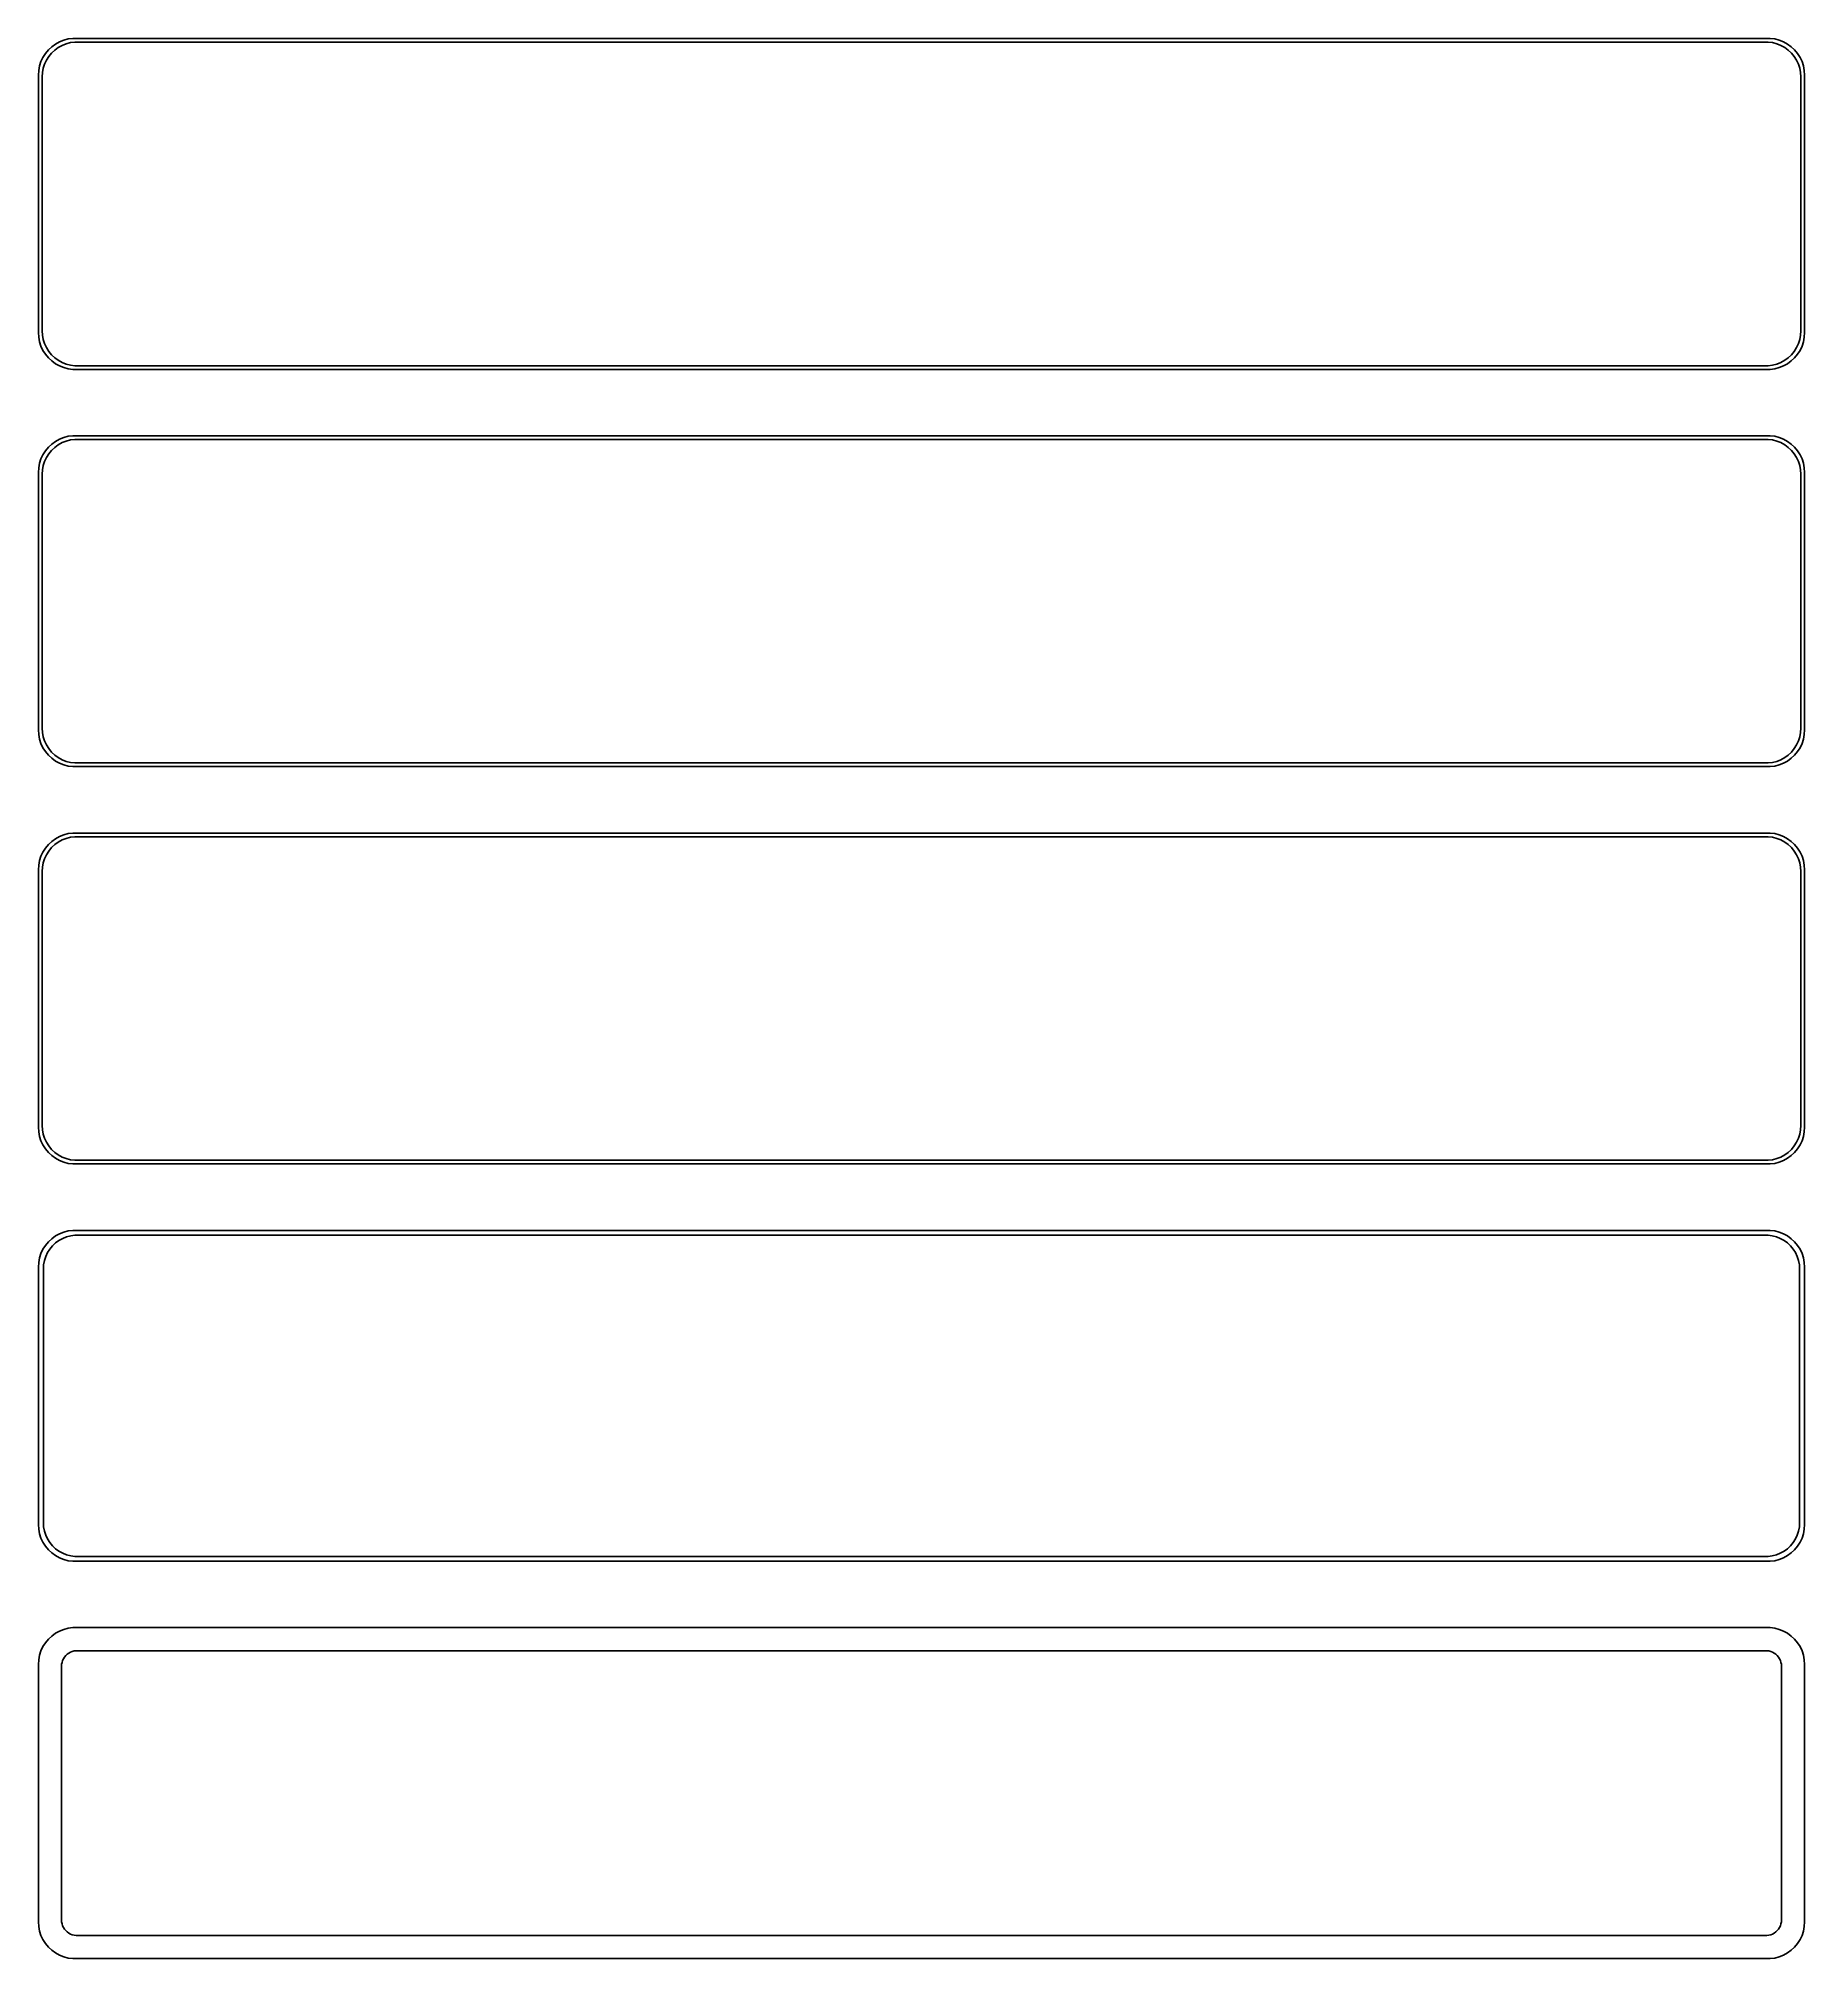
# Model space of a CAD drawing. Header units: metres. Extents: x -120 to 120, y 248 to 508.
import ezdxf

# ---------------------------------------------------------------- set-up
doc = ezdxf.new("R2010")
doc.units = ezdxf.units.M

msp = doc.modelspace()

# ---------------------------------------------------------------- linework, layer by layer
for p, q in [((-119.045, 506.439), (-119.382, 505.909)), ((-118.645, 506.923), (-119.045, 506.439)), ((-118.187, 507.353), (-118.645, 506.923)), ((-118.593, 506.042), (-118.213, 506.502)), ((-118.213, 506.502), (-117.778, 506.91)), ((-117.679, 507.722), (-118.187, 507.353)), ((-117.778, 506.91), (-117.295, 507.261)), ((-117.129, 508.024), (-117.679, 507.722)), ((-117.295, 507.261), (-116.772, 507.548)), ((-116.545, 508.255), (-117.129, 508.024)), ((-116.772, 507.548), (-116.218, 507.768)), ((-115.937, 508.411), (-116.545, 508.255)), ((-116.218, 507.768), (-115.64, 507.916)), ((-115.314, 508.49), (-115.937, 508.411)), ((-115.64, 507.916), (-115.048, 507.991)), ((115.314, 508.49), (-115.314, 508.49)), ((-115.048, 507.991), (115.048, 507.991)), ((115.048, 507.991), (115.64, 507.916)), ((115.937, 508.411), (115.314, 508.49)), ((115.64, 507.916), (116.218, 507.768)), ((116.545, 508.255), (115.937, 508.411)), ((116.218, 507.768), (116.772, 507.548)), ((117.129, 508.024), (116.545, 508.255)), ((116.772, 507.548), (117.295, 507.261)), ((117.679, 507.722), (117.129, 508.024)), ((117.295, 507.261), (117.778, 506.91)), ((118.187, 507.353), (117.679, 507.722)), ((117.778, 506.91), (118.213, 506.502)), ((118.645, 506.923), (118.187, 507.353)), ((118.213, 506.502), (118.593, 506.042)), ((119.045, 506.439), (118.645, 506.923)), ((119.382, 505.909), (119.045, 506.439)), ((-119.961, 504.127), (-120, 503.5)), ((-119.843, 504.743), (-119.961, 504.127)), ((-119.649, 505.341), (-119.843, 504.743)), ((-119.382, 505.909), (-119.649, 505.341)), ((-119.5, 503.25), (-119.463, 503.845)), ((-119.463, 503.845), (-119.351, 504.431)), ((-119.351, 504.431), (-119.166, 504.999)), ((-119.166, 504.999), (-118.912, 505.538)), ((-118.912, 505.538), (-118.593, 506.042)), ((118.593, 506.042), (118.912, 505.538)), ((118.912, 505.538), (119.166, 504.999)), ((119.166, 504.999), (119.351, 504.431)), ((119.351, 504.431), (119.463, 503.845)), ((119.649, 505.341), (119.382, 505.909)), ((119.463, 503.845), (119.5, 503.25)), ((119.843, 504.743), (119.649, 505.341)), ((119.961, 504.127), (119.843, 504.743)), ((120, 503.5), (119.961, 504.127)), ((-120, 503.5), (-120, 468.5)), ((-119.5, 468.75), (-119.5, 503.25)), ((119.5, 503.25), (119.5, 468.75)), ((120, 468.5), (120, 503.5)), ((-120, 468.5), (-119.961, 467.873)), ((-119.961, 467.873), (-119.843, 467.257)), ((-119.843, 467.257), (-119.649, 466.659)), ((-119.463, 468.155), (-119.5, 468.75)), ((-119.351, 467.569), (-119.463, 468.155)), ((-119.166, 467.001), (-119.351, 467.569)), ((119.351, 467.569), (119.166, 467.001)), ((119.463, 468.155), (119.351, 467.569)), ((119.5, 468.75), (119.463, 468.155)), ((119.649, 466.659), (119.843, 467.257)), ((119.843, 467.257), (119.961, 467.873)), ((119.961, 467.873), (120, 468.5)), ((-119.649, 466.659), (-119.382, 466.091)), ((-119.382, 466.091), (-119.045, 465.561)), ((-118.912, 466.462), (-119.166, 467.001)), ((-119.045, 465.561), (-118.645, 465.077)), ((-118.593, 465.958), (-118.912, 466.462)), ((-118.645, 465.077), (-118.187, 464.647)), ((-118.213, 465.498), (-118.593, 465.958)), ((-117.778, 465.09), (-118.213, 465.498)), ((-118.187, 464.647), (-117.679, 464.278)), ((-117.295, 464.739), (-117.778, 465.09)), ((-116.772, 464.452), (-117.295, 464.739)), ((117.295, 464.739), (116.772, 464.452)), ((117.778, 465.09), (117.295, 464.739)), ((117.679, 464.278), (118.187, 464.647)), ((118.213, 465.498), (117.778, 465.09)), ((118.187, 464.647), (118.645, 465.077)), ((118.593, 465.958), (118.213, 465.498)), ((118.912, 466.462), (118.593, 465.958)), ((118.645, 465.077), (119.045, 465.561)), ((119.166, 467.001), (118.912, 466.462)), ((119.045, 465.561), (119.382, 466.091)), ((119.382, 466.091), (119.649, 466.659)), ((-117.679, 464.278), (-117.129, 463.976)), ((-117.129, 463.976), (-116.545, 463.745)), ((-116.218, 464.232), (-116.772, 464.452)), ((-116.545, 463.745), (-115.937, 463.589)), ((-115.64, 464.084), (-116.218, 464.232)), ((-115.937, 463.589), (-115.314, 463.51)), ((-115.048, 464.009), (-115.64, 464.084)), ((-115.314, 463.51), (115.314, 463.51)), ((115.048, 464.009), (-115.048, 464.009)), ((115.64, 464.084), (115.048, 464.009)), ((115.314, 463.51), (115.937, 463.589)), ((116.218, 464.232), (115.64, 464.084)), ((115.937, 463.589), (116.545, 463.745)), ((116.772, 464.452), (116.218, 464.232)), ((116.545, 463.745), (117.129, 463.976)), ((117.129, 463.976), (117.679, 464.278)), ((-116.545, 454.255), (-117.129, 454.024)), ((-115.937, 454.411), (-116.545, 454.255)), ((-115.314, 454.49), (-115.937, 454.411)), ((115.314, 454.49), (-115.314, 454.49)), ((115.937, 454.411), (115.314, 454.49)), ((116.545, 454.255), (115.937, 454.411)), ((117.129, 454.024), (116.545, 454.255)), ((-119.382, 451.909), (-119.649, 451.341)), ((-119.045, 452.439), (-119.382, 451.909)), ((-119.166, 450.999), (-118.912, 451.538)), ((-118.645, 452.923), (-119.045, 452.439)), ((-118.912, 451.538), (-118.593, 452.042)), ((-118.187, 453.353), (-118.645, 452.923)), ((-118.593, 452.042), (-118.213, 452.502)), ((-118.213, 452.502), (-117.778, 452.91)), ((-117.679, 453.722), (-118.187, 453.353)), ((-117.778, 452.91), (-117.295, 453.261)), ((-117.129, 454.024), (-117.679, 453.722)), ((-117.295, 453.261), (-116.772, 453.548)), ((-116.772, 453.548), (-116.218, 453.768)), ((-116.218, 453.768), (-115.64, 453.916)), ((-115.64, 453.916), (-115.048, 453.991)), ((-115.048, 453.991), (115.048, 453.991)), ((115.048, 453.991), (115.64, 453.916)), ((115.64, 453.916), (116.218, 453.768)), ((116.218, 453.768), (116.772, 453.548)), ((116.772, 453.548), (117.295, 453.261)), ((117.679, 453.722), (117.129, 454.024)), ((117.295, 453.261), (117.778, 452.91)), ((118.187, 453.353), (117.679, 453.722)), ((117.778, 452.91), (118.213, 452.502)), ((118.645, 452.923), (118.187, 453.353)), ((118.213, 452.502), (118.593, 452.042)), ((118.593, 452.042), (118.912, 451.538)), ((119.045, 452.439), (118.645, 452.923)), ((118.912, 451.538), (119.166, 450.999)), ((119.382, 451.909), (119.045, 452.439)), ((119.649, 451.341), (119.382, 451.909)), ((-119.961, 450.127), (-120, 449.5)), ((-120, 449.5), (-120, 414.5)), ((-119.843, 450.743), (-119.961, 450.127)), ((-119.649, 451.341), (-119.843, 450.743)), ((-119.5, 449.25), (-119.463, 449.845)), ((-119.5, 414.75), (-119.5, 449.25)), ((-119.463, 449.845), (-119.351, 450.431)), ((-119.351, 450.431), (-119.166, 450.999)), ((119.166, 450.999), (119.351, 450.431)), ((119.351, 450.431), (119.463, 449.845)), ((119.463, 449.845), (119.5, 449.25)), ((119.5, 449.25), (119.5, 414.75)), ((119.843, 450.743), (119.649, 451.341)), ((119.961, 450.127), (119.843, 450.743)), ((120, 449.5), (119.961, 450.127)), ((120, 414.5), (120, 449.5)), ((-120, 414.5), (-119.961, 413.873)), ((-119.961, 413.873), (-119.843, 413.257)), ((-119.843, 413.257), (-119.649, 412.659)), ((-119.649, 412.659), (-119.382, 412.091)), ((-119.463, 414.155), (-119.5, 414.75)), ((-119.351, 413.569), (-119.463, 414.155)), ((-119.166, 413.001), (-119.351, 413.569)), ((-118.912, 412.462), (-119.166, 413.001)), ((-118.593, 411.958), (-118.912, 412.462)), ((118.912, 412.462), (118.593, 411.958)), ((119.166, 413.001), (118.912, 412.462)), ((119.351, 413.569), (119.166, 413.001)), ((119.463, 414.155), (119.351, 413.569)), ((119.382, 412.091), (119.649, 412.659)), ((119.5, 414.75), (119.463, 414.155)), ((119.649, 412.659), (119.843, 413.257)), ((119.843, 413.257), (119.961, 413.873)), ((119.961, 413.873), (120, 414.5)), ((-119.382, 412.091), (-119.045, 411.561)), ((-119.045, 411.561), (-118.645, 411.077)), ((-118.645, 411.077), (-118.187, 410.647)), ((-118.213, 411.498), (-118.593, 411.958)), ((-117.778, 411.09), (-118.213, 411.498)), ((-118.187, 410.647), (-117.679, 410.278)), ((-117.295, 410.739), (-117.778, 411.09)), ((-117.679, 410.278), (-117.129, 409.976)), ((-116.772, 410.452), (-117.295, 410.739)), ((-117.129, 409.976), (-116.545, 409.745)), ((-116.218, 410.232), (-116.772, 410.452)), ((-116.545, 409.745), (-115.937, 409.589)), ((-115.64, 410.084), (-116.218, 410.232)), ((-115.048, 410.009), (-115.64, 410.084)), ((115.048, 410.009), (-115.048, 410.009)), ((115.64, 410.084), (115.048, 410.009)), ((116.218, 410.232), (115.64, 410.084)), ((115.937, 409.589), (116.545, 409.745)), ((116.772, 410.452), (116.218, 410.232)), ((116.545, 409.745), (117.129, 409.976)), ((117.295, 410.739), (116.772, 410.452)), ((117.129, 409.976), (117.679, 410.278)), ((117.778, 411.09), (117.295, 410.739)), ((117.679, 410.278), (118.187, 410.647)), ((118.213, 411.498), (117.778, 411.09)), ((118.187, 410.647), (118.645, 411.077)), ((118.593, 411.958), (118.213, 411.498)), ((118.645, 411.077), (119.045, 411.561)), ((119.045, 411.561), (119.382, 412.091)), ((-115.937, 409.589), (-115.314, 409.51)), ((-115.314, 409.51), (115.314, 409.51)), ((115.314, 409.51), (115.937, 409.589)), ((-118.187, 399.353), (-118.645, 398.923)), ((-117.679, 399.722), (-118.187, 399.353)), ((-117.129, 400.024), (-117.679, 399.722)), ((-117.295, 399.261), (-116.772, 399.548)), ((-116.545, 400.255), (-117.129, 400.024)), ((-116.772, 399.548), (-116.218, 399.768)), ((-115.937, 400.411), (-116.545, 400.255)), ((-116.218, 399.768), (-115.64, 399.916)), ((-115.314, 400.49), (-115.937, 400.411)), ((-115.64, 399.916), (-115.048, 399.991)), ((115.314, 400.49), (-115.314, 400.49)), ((-115.048, 399.991), (115.048, 399.991)), ((115.048, 399.991), (115.64, 399.916)), ((115.937, 400.411), (115.314, 400.49)), ((115.64, 399.916), (116.218, 399.768)), ((116.545, 400.255), (115.937, 400.411)), ((116.218, 399.768), (116.772, 399.548)), ((117.129, 400.024), (116.545, 400.255)), ((116.772, 399.548), (117.295, 399.261)), ((117.679, 399.722), (117.129, 400.024)), ((118.187, 399.353), (117.679, 399.722)), ((118.645, 398.923), (118.187, 399.353)), ((-119.843, 396.743), (-119.961, 396.127)), ((-119.649, 397.341), (-119.843, 396.743)), ((-119.382, 397.909), (-119.649, 397.341)), ((-119.045, 398.439), (-119.382, 397.909)), ((-119.351, 396.431), (-119.166, 396.999)), ((-119.166, 396.999), (-118.912, 397.538)), ((-118.645, 398.923), (-119.045, 398.439)), ((-118.912, 397.538), (-118.593, 398.042)), ((-118.593, 398.042), (-118.213, 398.502)), ((-118.213, 398.502), (-117.778, 398.91)), ((-117.778, 398.91), (-117.295, 399.261)), ((117.295, 399.261), (117.778, 398.91)), ((117.778, 398.91), (118.213, 398.502)), ((118.213, 398.502), (118.593, 398.042)), ((118.593, 398.042), (118.912, 397.538)), ((119.045, 398.439), (118.645, 398.923)), ((118.912, 397.538), (119.166, 396.999)), ((119.382, 397.909), (119.045, 398.439)), ((119.166, 396.999), (119.351, 396.431)), ((119.649, 397.341), (119.382, 397.909)), ((119.843, 396.743), (119.649, 397.341)), ((119.961, 396.127), (119.843, 396.743)), ((-119.961, 396.127), (-120, 395.5)), ((-120, 395.5), (-120, 360.5)), ((-119.5, 395.25), (-119.463, 395.845)), ((-119.5, 360.75), (-119.5, 395.25)), ((-119.463, 395.845), (-119.351, 396.431)), ((119.351, 396.431), (119.463, 395.845)), ((119.463, 395.845), (119.5, 395.25)), ((119.5, 395.25), (119.5, 360.75)), ((120, 395.5), (119.961, 396.127)), ((120, 360.5), (120, 395.5)), ((-120, 360.5), (-119.961, 359.873)), ((-119.463, 360.155), (-119.5, 360.75)), ((-119.351, 359.569), (-119.463, 360.155)), ((119.463, 360.155), (119.351, 359.569)), ((119.5, 360.75), (119.463, 360.155)), ((119.961, 359.873), (120, 360.5)), ((-119.961, 359.873), (-119.843, 359.257)), ((-119.843, 359.257), (-119.649, 358.659)), ((-119.649, 358.659), (-119.382, 358.091)), ((-119.382, 358.091), (-119.045, 357.561)), ((-119.166, 359.001), (-119.351, 359.569)), ((-118.912, 358.462), (-119.166, 359.001)), ((-119.045, 357.561), (-118.645, 357.077)), ((-118.593, 357.958), (-118.912, 358.462)), ((-118.213, 357.498), (-118.593, 357.958)), ((118.593, 357.958), (118.213, 357.498)), ((118.912, 358.462), (118.593, 357.958)), ((118.645, 357.077), (119.045, 357.561)), ((119.166, 359.001), (118.912, 358.462)), ((119.045, 357.561), (119.382, 358.091)), ((119.351, 359.569), (119.166, 359.001)), ((119.382, 358.091), (119.649, 358.659)), ((119.649, 358.659), (119.843, 359.257)), ((119.843, 359.257), (119.961, 359.873)), ((-118.645, 357.077), (-118.187, 356.647)), ((-117.778, 357.09), (-118.213, 357.498)), ((-118.187, 356.647), (-117.679, 356.278)), ((-117.295, 356.739), (-117.778, 357.09)), ((-117.679, 356.278), (-117.129, 355.976)), ((-116.772, 356.452), (-117.295, 356.739)), ((-117.129, 355.976), (-116.545, 355.745)), ((-116.218, 356.232), (-116.772, 356.452)), ((-116.545, 355.745), (-115.937, 355.589)), ((-115.64, 356.084), (-116.218, 356.232)), ((-115.937, 355.589), (-115.314, 355.51)), ((-115.048, 356.009), (-115.64, 356.084)), ((-115.314, 355.51), (115.314, 355.51)), ((115.048, 356.009), (-115.048, 356.009)), ((115.64, 356.084), (115.048, 356.009)), ((115.314, 355.51), (115.937, 355.589)), ((116.218, 356.232), (115.64, 356.084)), ((115.937, 355.589), (116.545, 355.745)), ((116.772, 356.452), (116.218, 356.232)), ((116.545, 355.745), (117.129, 355.976)), ((117.295, 356.739), (116.772, 356.452)), ((117.129, 355.976), (117.679, 356.278)), ((117.778, 357.09), (117.295, 356.739)), ((117.679, 356.278), (118.187, 356.647)), ((118.213, 357.498), (117.778, 357.09)), ((118.187, 356.647), (118.645, 357.077)), ((-118.645, 344.923), (-119.045, 344.439)), ((-118.187, 345.353), (-118.645, 344.923)), ((-117.679, 345.722), (-118.187, 345.353)), ((-118.088, 344.384), (-117.668, 344.778)), ((-117.129, 346.024), (-117.679, 345.722)), ((-117.668, 344.778), (-117.203, 345.116)), ((-117.203, 345.116), (-116.699, 345.393)), ((-116.545, 346.255), (-117.129, 346.024)), ((-116.699, 345.393), (-116.165, 345.604)), ((-115.937, 346.411), (-116.545, 346.255)), ((-116.165, 345.604), (-115.608, 345.747)), ((-115.314, 346.49), (-115.937, 346.411)), ((-115.608, 345.747), (-115.037, 345.819)), ((115.314, 346.49), (-115.314, 346.49)), ((-115.037, 345.819), (115.037, 345.819)), ((115.037, 345.819), (115.608, 345.747)), ((115.937, 346.411), (115.314, 346.49)), ((115.608, 345.747), (116.165, 345.604)), ((116.545, 346.255), (115.937, 346.411)), ((116.165, 345.604), (116.699, 345.393)), ((117.129, 346.024), (116.545, 346.255)), ((116.699, 345.393), (117.203, 345.116)), ((117.679, 345.722), (117.129, 346.024)), ((117.203, 345.116), (117.668, 344.778)), ((117.668, 344.778), (118.088, 344.384)), ((118.187, 345.353), (117.679, 345.722)), ((118.645, 344.923), (118.187, 345.353)), ((119.045, 344.439), (118.645, 344.923)), ((-119.961, 342.127), (-120, 341.5)), ((-119.843, 342.743), (-119.961, 342.127)), ((-119.649, 343.341), (-119.843, 342.743)), ((-119.382, 343.909), (-119.649, 343.341)), ((-119.045, 344.439), (-119.382, 343.909)), ((-119.292, 341.824), (-119.185, 342.389)), ((-119.185, 342.389), (-119.007, 342.935)), ((-119.007, 342.935), (-118.762, 343.456)), ((-118.762, 343.456), (-118.454, 343.941)), ((-118.454, 343.941), (-118.088, 344.384)), ((118.088, 344.384), (118.454, 343.941)), ((118.454, 343.941), (118.762, 343.456)), ((118.762, 343.456), (119.007, 342.935)), ((119.007, 342.935), (119.185, 342.389)), ((119.382, 343.909), (119.045, 344.439)), ((119.185, 342.389), (119.292, 341.824)), ((119.649, 343.341), (119.382, 343.909)), ((119.843, 342.743), (119.649, 343.341)), ((119.961, 342.127), (119.843, 342.743)), ((120, 341.5), (119.961, 342.127)), ((-120, 341.5), (-120, 306.5)), ((-119.328, 341.25), (-119.292, 341.824)), ((-119.328, 306.75), (-119.328, 341.25)), ((119.292, 341.824), (119.328, 341.25)), ((119.328, 341.25), (119.328, 306.75)), ((120, 306.5), (120, 341.5)), ((-120, 306.5), (-119.961, 305.873)), ((-119.961, 305.873), (-119.843, 305.257)), ((-119.292, 306.176), (-119.328, 306.75)), ((-119.185, 305.611), (-119.292, 306.176)), ((-119.007, 305.065), (-119.185, 305.611)), ((119.185, 305.611), (119.007, 305.065)), ((119.292, 306.176), (119.185, 305.611)), ((119.328, 306.75), (119.292, 306.176)), ((119.843, 305.257), (119.961, 305.873)), ((119.961, 305.873), (120, 306.5)), ((-119.843, 305.257), (-119.649, 304.659)), ((-119.649, 304.659), (-119.382, 304.091)), ((-119.382, 304.091), (-119.045, 303.561)), ((-119.045, 303.561), (-118.645, 303.077)), ((-118.762, 304.544), (-119.007, 305.065)), ((-118.454, 304.059), (-118.762, 304.544)), ((-118.645, 303.077), (-118.187, 302.647)), ((-118.088, 303.616), (-118.454, 304.059)), ((-117.668, 303.222), (-118.088, 303.616)), ((-117.203, 302.884), (-117.668, 303.222)), ((-116.699, 302.607), (-117.203, 302.884)), ((117.203, 302.884), (116.699, 302.607)), ((117.668, 303.222), (117.203, 302.884)), ((118.088, 303.616), (117.668, 303.222)), ((118.454, 304.059), (118.088, 303.616)), ((118.187, 302.647), (118.645, 303.077)), ((118.762, 304.544), (118.454, 304.059)), ((118.645, 303.077), (119.045, 303.561)), ((119.007, 305.065), (118.762, 304.544)), ((119.045, 303.561), (119.382, 304.091)), ((119.382, 304.091), (119.649, 304.659)), ((119.649, 304.659), (119.843, 305.257)), ((-118.187, 302.647), (-117.679, 302.278)), ((-117.679, 302.278), (-117.129, 301.976)), ((-117.129, 301.976), (-116.545, 301.745)), ((-116.165, 302.396), (-116.699, 302.607)), ((-116.545, 301.745), (-115.937, 301.589)), ((-115.608, 302.253), (-116.165, 302.396)), ((-115.937, 301.589), (-115.314, 301.51)), ((-115.037, 302.181), (-115.608, 302.253)), ((-115.314, 301.51), (115.314, 301.51)), ((115.037, 302.181), (-115.037, 302.181)), ((115.608, 302.253), (115.037, 302.181)), ((115.314, 301.51), (115.937, 301.589)), ((116.165, 302.396), (115.608, 302.253)), ((115.937, 301.589), (116.545, 301.745)), ((116.699, 302.607), (116.165, 302.396)), ((116.545, 301.745), (117.129, 301.976)), ((117.129, 301.976), (117.679, 302.278)), ((117.679, 302.278), (118.187, 302.647)), ((-115.937, 292.411), (-116.545, 292.255)), ((-115.314, 292.49), (-115.937, 292.411)), ((115.314, 292.49), (-115.314, 292.49)), ((115.937, 292.411), (115.314, 292.49)), ((116.545, 292.255), (115.937, 292.411)), ((-119.382, 289.909), (-119.649, 289.341)), ((-119.045, 290.439), (-119.382, 289.909)), ((-118.645, 290.923), (-119.045, 290.439)), ((-118.187, 291.353), (-118.645, 290.923)), ((-117.679, 291.722), (-118.187, 291.353)), ((-117.129, 292.024), (-117.679, 291.722)), ((-116.545, 292.255), (-117.129, 292.024)), ((117.129, 292.024), (116.545, 292.255)), ((117.679, 291.722), (117.129, 292.024)), ((118.187, 291.353), (117.679, 291.722)), ((118.645, 290.923), (118.187, 291.353)), ((119.045, 290.439), (118.645, 290.923)), ((119.382, 289.909), (119.045, 290.439)), ((119.649, 289.341), (119.382, 289.909)), ((-119.961, 288.127), (-120, 287.5)), ((-120, 287.5), (-120, 252.5)), ((-119.843, 288.743), (-119.961, 288.127)), ((-119.649, 289.341), (-119.843, 288.743)), ((-116.86, 287.25), (-116.843, 287.514)), ((-116.86, 252.75), (-116.86, 287.25)), ((-116.843, 287.514), (-116.793, 287.775)), ((-116.793, 287.775), (-116.711, 288.027)), ((-116.711, 288.027), (-116.599, 288.266)), ((-116.599, 288.266), (-116.457, 288.49)), ((-116.457, 288.49), (-116.288, 288.694)), ((-116.288, 288.694), (-116.095, 288.875)), ((-116.095, 288.875), (-115.88, 289.031)), ((-115.88, 289.031), (-115.648, 289.159)), ((-115.648, 289.159), (-115.402, 289.256)), ((-115.402, 289.256), (-115.145, 289.322)), ((-115.145, 289.322), (-114.882, 289.355)), ((-114.882, 289.355), (114.882, 289.355)), ((114.882, 289.355), (115.145, 289.322)), ((115.145, 289.322), (115.402, 289.256)), ((115.402, 289.256), (115.648, 289.159)), ((115.648, 289.159), (115.88, 289.031)), ((115.88, 289.031), (116.095, 288.875)), ((116.095, 288.875), (116.288, 288.694)), ((116.288, 288.694), (116.457, 288.49)), ((116.457, 288.49), (116.599, 288.266)), ((116.599, 288.266), (116.711, 288.027)), ((116.711, 288.027), (116.793, 287.775)), ((116.793, 287.775), (116.843, 287.514)), ((116.843, 287.514), (116.86, 287.25)), ((116.86, 287.25), (116.86, 252.75)), ((119.843, 288.743), (119.649, 289.341)), ((119.961, 288.127), (119.843, 288.743)), ((120, 287.5), (119.961, 288.127)), ((120, 252.5), (120, 287.5)), ((-120, 252.5), (-119.961, 251.873)), ((-119.961, 251.873), (-119.843, 251.257)), ((-119.843, 251.257), (-119.649, 250.659)), ((-119.649, 250.659), (-119.382, 250.091)), ((-116.843, 252.486), (-116.86, 252.75)), ((-116.793, 252.225), (-116.843, 252.486)), ((-116.711, 251.973), (-116.793, 252.225)), ((-116.599, 251.734), (-116.711, 251.973)), ((-116.457, 251.51), (-116.599, 251.734)), ((-116.288, 251.306), (-116.457, 251.51)), ((-116.095, 251.125), (-116.288, 251.306)), ((-115.88, 250.969), (-116.095, 251.125)), ((-115.648, 250.841), (-115.88, 250.969)), ((-115.402, 250.744), (-115.648, 250.841)), ((-115.145, 250.678), (-115.402, 250.744)), ((-114.882, 250.645), (-115.145, 250.678)), ((114.882, 250.645), (-114.882, 250.645)), ((115.145, 250.678), (114.882, 250.645)), ((115.402, 250.744), (115.145, 250.678)), ((115.648, 250.841), (115.402, 250.744)), ((115.88, 250.969), (115.648, 250.841)), ((116.095, 251.125), (115.88, 250.969)), ((116.288, 251.306), (116.095, 251.125)), ((116.457, 251.51), (116.288, 251.306)), ((116.599, 251.734), (116.457, 251.51)), ((116.711, 251.973), (116.599, 251.734)), ((116.793, 252.225), (116.711, 251.973)), ((116.843, 252.486), (116.793, 252.225)), ((116.86, 252.75), (116.843, 252.486)), ((119.382, 250.091), (119.649, 250.659)), ((119.649, 250.659), (119.843, 251.257)), ((119.843, 251.257), (119.961, 251.873)), ((119.961, 251.873), (120, 252.5)), ((-119.382, 250.091), (-119.045, 249.561)), ((-119.045, 249.561), (-118.645, 249.077)), ((-118.645, 249.077), (-118.187, 248.647)), ((-118.187, 248.647), (-117.679, 248.278)), ((-117.679, 248.278), (-117.129, 247.976)), ((-117.129, 247.976), (-116.545, 247.745)), ((116.545, 247.745), (117.129, 247.976)), ((117.129, 247.976), (117.679, 248.278)), ((117.679, 248.278), (118.187, 248.647)), ((118.187, 248.647), (118.645, 249.077)), ((118.645, 249.077), (119.045, 249.561)), ((119.045, 249.561), (119.382, 250.091)), ((-116.545, 247.745), (-115.937, 247.589)), ((-115.937, 247.589), (-115.314, 247.51)), ((-115.314, 247.51), (115.314, 247.51)), ((115.314, 247.51), (115.937, 247.589)), ((115.937, 247.589), (116.545, 247.745))]:
    msp.add_line(p, q)

doc.saveas('drawing.dxf')
